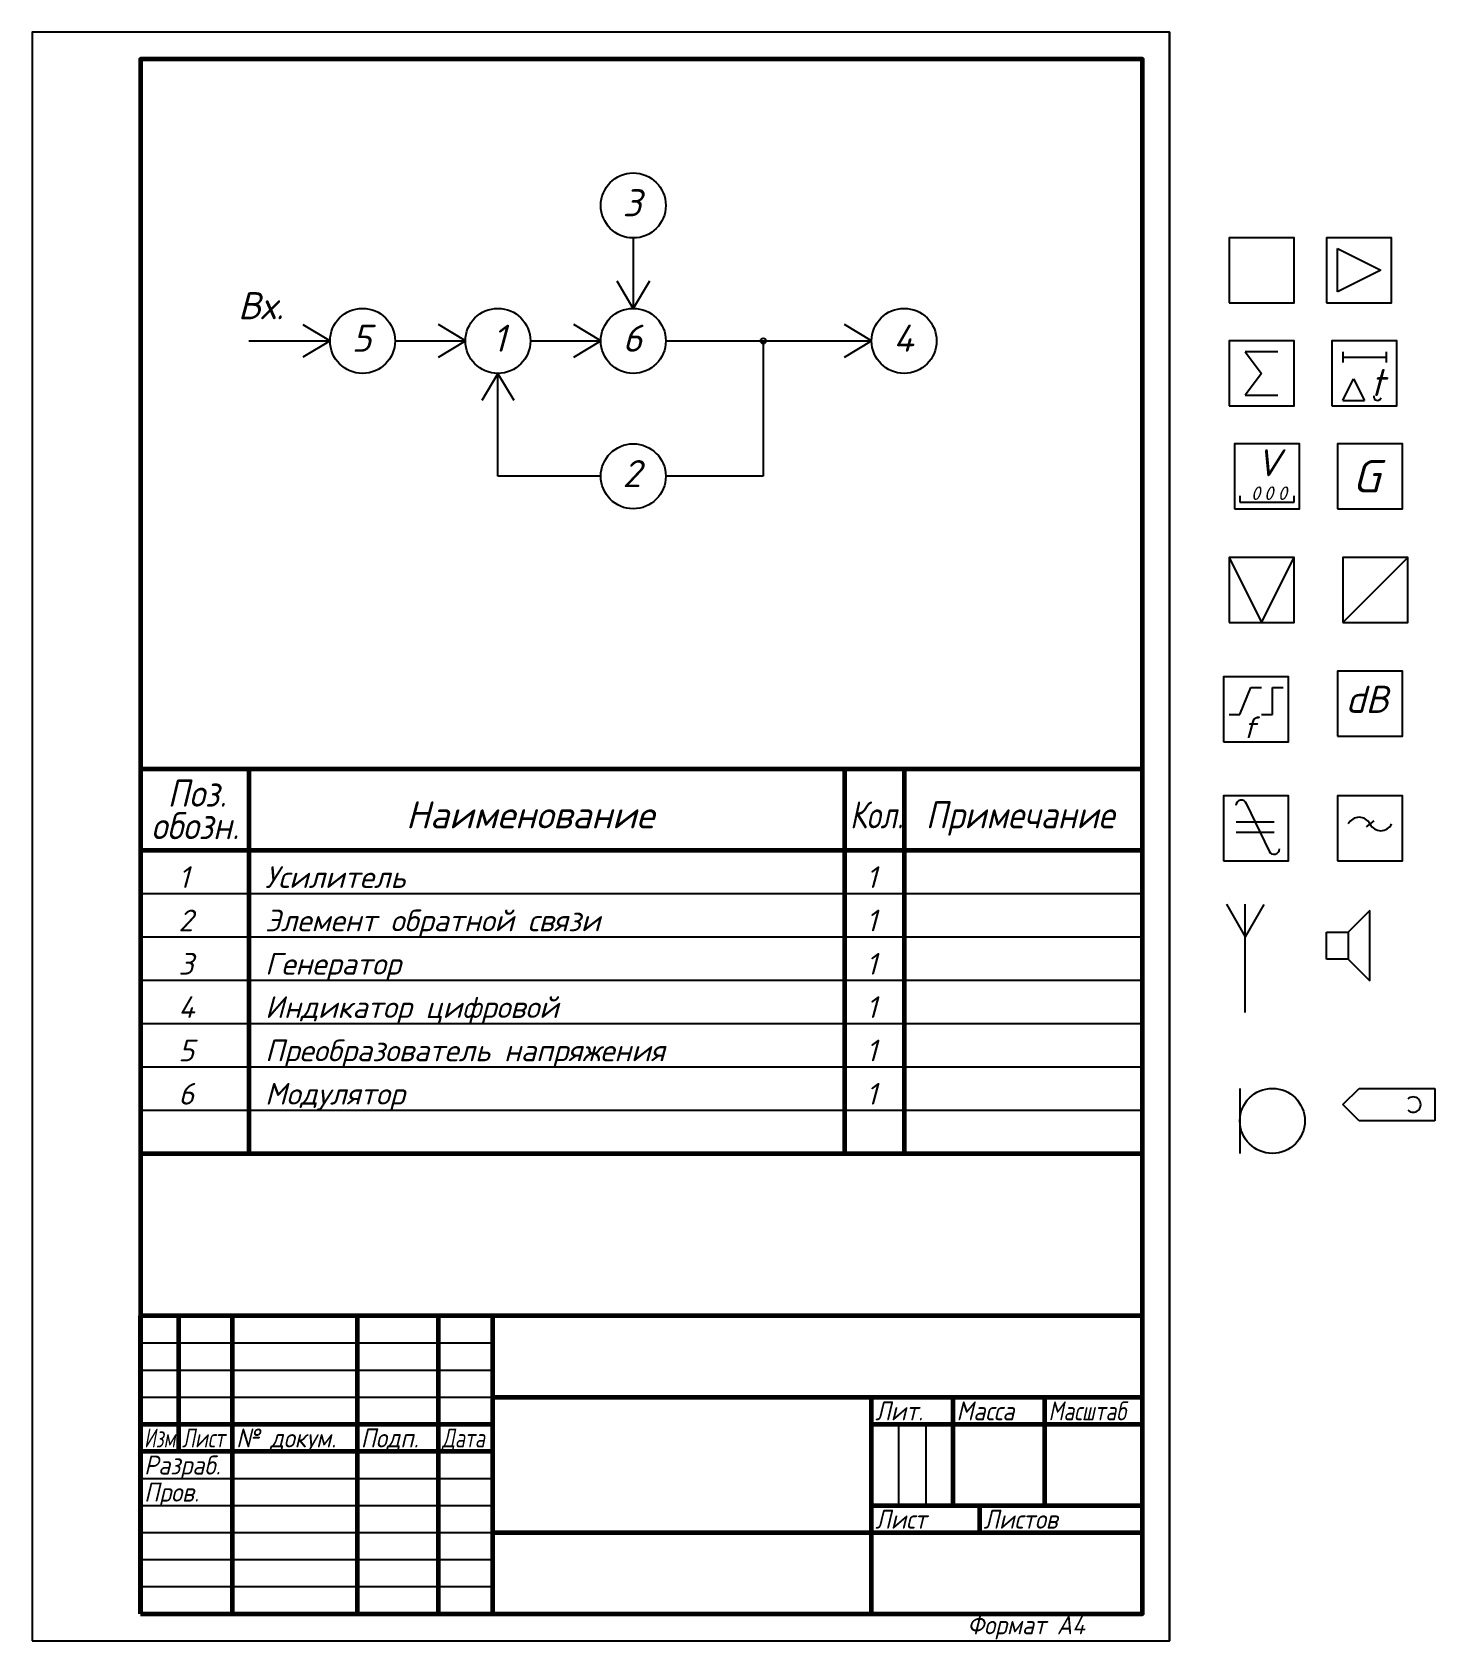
# Model space of a CAD drawing. Header units: millimetres. Extents: x 0 to 259, y 0 to 297.
import ezdxf

# ---------------------------------------------------------------- set-up
doc = ezdxf.new("R2010")
doc.units = ezdxf.units.MM
doc.header["$LTSCALE"] = 0.5
doc.layers.get('Defpoints').update_dxf_attribs({"color": 5})
doc.styles.get("Standard").update_dxf_attribs({"font": 'isocpeui.ttf', "width": 0.9})

# ---------------------------------------------------------------- blocks, each defined once
blk = doc.blocks.new('Ugo1')
at = {"lineweight": -3}
blk.add_lwpolyline([(0, -6), (12, -6), (12, 6), (0, 6)], close=True, dxfattribs=at)
blk = doc.blocks.new('Ugo2')
at = {"lineweight": -3}
for p, q in [((2, -3.91), (2, 4.09)), ((2, 4.09), (10, 0.09)), ((10, 0.09), (2, -3.91))]:
    blk.add_line(p, q, dxfattribs=at)
blk.add_lwpolyline([(0, -6), (12, -6), (12, 6), (0, 6)], close=True, dxfattribs=at)
blk = doc.blocks.new('Ugo3')
at = {"lineweight": -3}
for p, q in [((9, 4), (3, 4)), ((3, 4), (6, 0)), ((6, 0), (3, -4)), ((3, -4), (9, -4))]:
    blk.add_line(p, q, dxfattribs=at)
blk.add_lwpolyline([(0, -6), (12, -6), (12, 6), (0, 6)], close=True, dxfattribs=at)
blk = doc.blocks.new('Ugo4')
at = {"lineweight": -3}
for p, q in [((2, 4), (2, 2)), ((2, 3), (10, 3)), ((10, 4), (10, 2)), ((2, -5), (4, -1)), ((4, -1), (6, -5)), ((2, -5), (6, -5))]:
    blk.add_line(p, q, dxfattribs=at)
blk.add_lwpolyline([(0, -6), (12, -6), (12, 6), (0, 6)], close=True, dxfattribs=at)
blk.add_arc((8.42, -4.29), 0.696, 170.1237, 339.9969, dxfattribs=at)
blk.add_text('t', height=5, dxfattribs=at).set_placement((7.18, -4.18))
blk = doc.blocks.new('Ugo5')
at = {"lineweight": -3}
for p, q in [((1, -3.59), (1, -4.78)), ((1, -4.78), (11, -4.78)), ((11, -4.78), (11, -3.59))]:
    blk.add_line(p, q, dxfattribs=at)
blk.add_lwpolyline([(0, -6), (12, -6), (12, 6), (0, 6)], close=True, dxfattribs=at)
for s, height, p in [('V', 5, (4, 0)), ('0', 2.5, (3.05, -4.37)), ('0', 2.5, (5.46, -4.37)), ('0', 2.5, (8, -4.37))]:
    blk.add_text(s, height=height, dxfattribs=at).set_placement(p)
blk = doc.blocks.new('Ugo6')
at = {"lineweight": -3}
blk.add_lwpolyline([(0, -6), (12, -6), (12, 6), (0, 6)], close=True, dxfattribs=at)
blk.add_text('G', height=6, dxfattribs=at).set_placement((2.78, -2.98))
blk = doc.blocks.new('Ugo7')
at = {"lineweight": -3}
for p, q in [((0, 6), (6, -6)), ((6, -6), (12, 6))]:
    blk.add_line(p, q, dxfattribs=at)
blk.add_lwpolyline([(0, -6), (12, -6), (12, 6), (0, 6)], close=True, dxfattribs=at)
blk = doc.blocks.new('Ugo8')
at = {"lineweight": -3}
blk.add_line((0, -6), (12, 6), dxfattribs=at)
blk.add_lwpolyline([(0, -6), (12, -6), (12, 6), (0, 6)], close=True, dxfattribs=at)
blk = doc.blocks.new('Ugo9')
at = {"lineweight": -3}
for p, q in [((3, -1), (5, 4)), ((5, 4), (7, 4)), ((9, -1), (9, 4)), ((9, 4), (11, 4)), ((1, -1), (3, -1)), ((7, -1), (9, -1))]:
    blk.add_line(p, q, dxfattribs=at)
blk.add_lwpolyline([(0, -6), (12, -6), (12, 6), (0, 6)], close=True, dxfattribs=at)
blk.add_text('f', height=4, dxfattribs=at).set_placement((3.54, -5.35))
blk = doc.blocks.new('Ugo10')
at = {"lineweight": -3}
blk.add_lwpolyline([(0, -6), (12, -6), (12, 6), (0, 6)], close=True, dxfattribs=at)
blk.add_text('dB', height=5, dxfattribs=at).set_placement((1.52, -1.67))
blk = doc.blocks.new('Ugo11')
at = {"lineweight": -3}
for p, q in [((4.19, 4.59), (8.41, -4.23)), ((2.31, 1.21), (9.31, 1.21)), ((9.31, -0.79), (2.31, -0.79))]:
    blk.add_line(p, q, dxfattribs=at)
blk.add_lwpolyline([(0, -6), (12, -6), (12, 6), (0, 6)], close=True, dxfattribs=at)
for centre, start, end in [((3.27, 4.21), 19.1958, 180), ((9.31, -3.79), 205.3566, 0)]:
    blk.add_arc(centre, 1, start, end, dxfattribs=at)
blk = doc.blocks.new('Ugo12')
at = {"lineweight": -3}
blk.add_line((6.71, 1.37), (5.35, 0.31), dxfattribs=at)
blk.add_lwpolyline([(0, -6), (12, -6), (12, 6), (0, 6)], close=True, dxfattribs=at)
for centre, start, end in [((4.02, -0.19), 26.5651, 153.4349), ((8.02, 1.81), 206.5651, 333.4349)]:
    blk.add_arc(centre, 2.24, start, end, dxfattribs=at)
blk = doc.blocks.new('Ugo13')
at = {"lineweight": -3}
for p, q in [((-3.46, 19.99), (0, 14)), ((0, 0), (0, 20)), ((3.44, 19.96), (0, 14))]:
    blk.add_line(p, q, dxfattribs=at)
blk = doc.blocks.new('Ugo14')
at = {"lineweight": -3}
for p, q in [((8, 6.86), (4, 2.86)), ((8, -6.14), (8, 6.86)), ((0, -2.14), (0, 2.86)), ((0, 2.86), (4, 2.86)), ((4, 2.86), (4, -2.14)), ((4, -2.14), (0, -2.14)), ((4, -2.14), (8, -6.14))]:
    blk.add_line(p, q, dxfattribs=at)
blk = doc.blocks.new('Ugo15')
at = {"lineweight": -3}
blk.add_line((0, 6), (0, -6), dxfattribs=at)
blk.add_circle((6, 0), 6, dxfattribs=at)
blk = doc.blocks.new('Ugo16')
at = {"lineweight": -3}
for p, q in [((-17, 0), (-14, 3)), ((-14, 3), (0, 3)), ((0, 3), (0, -3)), ((-14, -3), (-17, 0)), ((0, -3), (-14, -3))]:
    blk.add_line(p, q, dxfattribs=at)
blk.add_arc((-4, 0), 1.41, 225, 135, dxfattribs=at)

msp = doc.modelspace()

# ---------------------------------------------------------------- linework, layer by layer
msp.add_line((210, 297), (210, 0))
at = {"color": 7, "linetype": 'Continuous', "lineweight": -3}
for p, q in [((111, 259), (111, 246)), ((111, 246), (108, 251)), ((114, 251), (111, 246)), ((50, 243), (55, 240)), ((80, 240), (75, 243)), ((105, 240), (100, 243)), ((155, 240), (150, 243)), ((40, 240), (55, 240)), ((55, 240), (50, 237)), ((67, 240), (80, 240)), ((75, 237), (80, 240)), ((92, 240), (105, 240)), ((100, 237), (105, 240)), ((117, 240), (155, 240)), ((135, 240), (135, 215)), ((150, 237), (155, 240)), ((86, 234), (83, 229)), ((86, 215), (86, 234)), ((89, 229), (86, 234)), ((105, 215), (86, 215)), ((135, 215), (117, 215)), ((20, 138), (205, 138)), ((20, 130), (205, 130)), ((20, 122), (205, 122)), ((20, 114), (205, 114)), ((20, 106), (205, 106)), ((20, 98), (205, 98)), ((20, 55), (85, 55)), ((20, 50), (85, 50)), ((20, 45), (85, 45)), ((160, 25), (160, 40)), ((165, 40), (165, 25)), ((20, 30), (85, 30)), ((20, 25), (85, 25)), ((20, 20), (85, 20)), ((20, 15), (85, 15)), ((20, 10), (85, 10))]:
    msp.add_line(p, q, dxfattribs=at)
at = {"color": 7, "linetype": 'Continuous', "lineweight": 60}
for p, q in [((20, 161), (205, 161)), ((40, 161), (40, 90)), ((150, 161), (150, 90)), ((161, 161), (161, 90)), ((20, 146), (205, 146)), ((20, 90), (205, 90)), ((205, 60), (20, 60)), ((20, 5), (20, 60)), ((27, 60), (27, 35)), ((37, 5), (37, 60)), ((60, 60), (60, 5)), ((75, 5), (75, 60)), ((85, 60), (85, 5)), ((85, 45), (205, 45)), ((155, 5), (155, 45)), ((170, 45), (170, 25)), ((187, 25), (187, 45)), ((20, 40), (85, 40)), ((155, 40), (205, 40)), ((20, 35), (85, 35)), ((155, 25), (205, 25)), ((175, 20), (175, 25)), ((85, 20), (205, 20))]:
    msp.add_line(p, q, dxfattribs=at)
at = {"color": 7, "linetype": 'Continuous'}
msp.add_line((155, 45), (155, 40), dxfattribs=at)
at = {"color": 7, "linetype": 'Continuous', "lineweight": 60}
msp.add_lwpolyline([(20, 5), (205, 5), (205, 292), (20, 292)], close=True, dxfattribs=at)
at = {"color": 7, "linetype": 'Continuous', "lineweight": -3}
for centre, radius in [((111, 265), 6), ((61, 240), 6), ((86, 240), 6), ((111, 240), 6), ((161, 240), 6), ((135, 240), 0.5), ((111, 215), 6)]:
    msp.add_circle(centre, radius, dxfattribs=at)
at = {"layer": 'Defpoints'}
msp.add_lwpolyline([(0, 0), (210, 0), (210, 297), (0, 297)], close=True, dxfattribs=at)

# ---------------------------------------------------------------- block references
for name, p in [('Ugo1', (221, 253)), ('Ugo2', (239, 253)), ('Ugo3', (221, 234)), ('Ugo4', (240, 234)), ('Ugo5', (222, 215)), ('Ugo6', (241, 215)), ('Ugo7', (221, 194)), ('Ugo8', (242, 194)), ('Ugo10', (241, 173)), ('Ugo9', (220, 172)), ('Ugo11', (220, 150)), ('Ugo12', (241, 150)), ('Ugo13', (224, 116)), ('Ugo14', (239, 128)), ('Ugo15', (223, 96)), ('Ugo16', (259, 99))]:
    msp.add_blockref(name, p)

# ---------------------------------------------------------------- texts
at = {"color": 7, "linetype": 'Continuous', "lineweight": -3}
for s, height, p in [('3', 5, (109, 263)), ('Вх.', 5, (38, 244)), ('5', 5, (59, 238)), ('1', 5, (85, 238)), ('6', 5, (109, 238)), ('4', 5, (159, 238)), ('2', 5, (109, 213)), ('Наименование', 5, (69, 150)), ('1', 4, (27, 139)), ('Усилитель', 4, (43, 139)), ('1', 4, (154, 139)), ('2', 4, (27, 131)), ('Элемент обратной связи', 4, (43, 131)), ('1', 4, (154, 131)), ('3', 4, (27, 123)), ('Генератор', 4, (43, 123)), ('1', 4, (154, 123)), ('4', 4, (27, 115)), ('Индикатор цифровой', 4, (43, 115)), ('1', 4, (154, 115)), ('5', 4, (27, 107)), ('Преобразователь напряжения', 4, (43, 107)), ('1', 4, (154, 107)), ('6', 4, (27, 99)), ('Модулятор', 4, (43, 99)), ('1', 4, (154, 99))]:
    msp.add_text(s, height=height, dxfattribs=at).set_placement(p)
for s, height, width, p in [('Поз.', 5, 0.9, (25, 154)), ('Кол.', 5, 0.8, (151, 150)), ('Примечание', 5, 0.9, (165, 150)), ('обозн.', 5, 0.9, (22, 148)), ('Лит.', 3.5, 0.9, (155.67, 40.7)), ('Масса', 3.5, 0.9, (170.67, 40.7)), ('Масштаб', 3.5, 0.8, (187.67, 40.7)), ('Изм.', 3.5, 0.7, (20.67, 35.7)), ('Лист', 3.5, 0.75, (27.67, 35.7)), ('№ докум.', 3.5, 0.9, (37.67, 35.7)), ('Подп.', 3.5, 0.9, (60.67, 35.7)), ('Дата', 3.5, 0.75, (75.67, 35.7)), ('Разраб.', 3.5, 0.9, (20.67, 30.7)), ('Пров.', 3.5, 0.9, (20.67, 25.7)), ('Лист', 3.5, 0.9, (155.67, 20.7)), ('Листов', 3.5, 0.9, (175.67, 20.7))]:
    msp.add_text(s, height=height, dxfattribs=dict(at, width=width)).set_placement(p)
at = {"color": 7, "linetype": 'Continuous', "lineweight": 70, "width": 0.9}
msp.add_text('Формат А4', height=3.5, dxfattribs=at).set_placement((172.66, 1.2))

doc.saveas('drawing.dxf')
